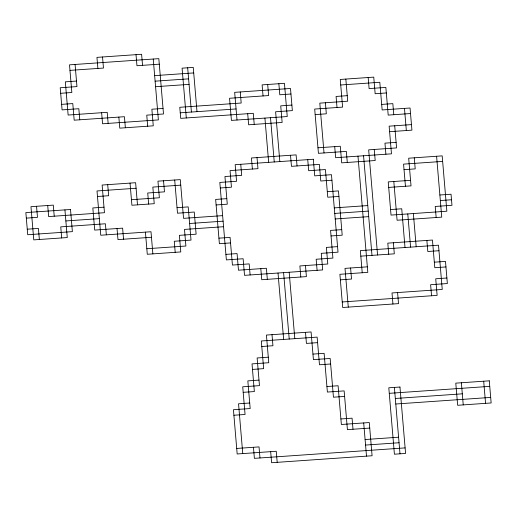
<?xml version="1.0" encoding="UTF-8"?>
<svg xmlns="http://www.w3.org/2000/svg" width="517" height="517" viewBox="0 0 517 517"><rect width="100%" height="100%" fill="white"/><g stroke="black" fill="none" stroke-linecap="round" stroke-linejoin="round"><path stroke-width="0.78" d="M69.969 70.377L103.465 68.057L102.528 56.986M159.288 64.179L136.96 65.73L136.023 54.666M76.49 81.059L65.323 81.835L68.134 115.039L107.213 112.325L108.143 123.395M154.641 75.637L193.72 72.923M155.113 81.169L188.602 78.849M60.683 93.286L71.844 92.511L69.504 64.845L158.822 58.647L163.501 113.986L146.75 115.149L147.688 126.213M155.578 86.701L189.073 84.381M61.613 104.356L72.781 103.581L74.183 120.183L124.423 116.7L125.36 127.764M340.729 84.988L379.801 82.281L382.147 109.947L410.052 108.008L411.926 130.148L389.598 131.693M290.955 94.01L279.794 94.785L278.857 83.715M163.029 108.454L151.869 109.229L153.271 125.825L119.776 128.151L118.845 117.081M347.25 95.671L336.082 96.446L337.019 107.51M386.322 92.957L375.155 93.732L373.752 77.13L340.257 79.456L342.603 107.122L314.691 109.061L318.433 153.329L346.345 151.397L347.282 162.461M180.246 112.822L236.069 108.951M291.892 105.08L280.725 105.849L282.133 122.451L248.638 124.778L247.701 113.708M381.675 104.415L392.842 103.639L393.78 114.709M315.157 114.593L326.324 113.818L325.387 102.754M410.524 113.546L388.196 115.097L385.856 87.425L369.106 88.588L368.169 77.518M411.461 124.61L389.133 126.161L391.472 153.833L335.649 157.704L334.712 146.634M317.968 147.797L340.296 146.246L341.698 162.849L375.193 160.529L374.256 149.458M396.119 142.375L384.952 143.151L385.889 154.215M442.649 161.414L403.57 164.122L405.444 186.256M136.094 188.246L97.015 190.96L100.757 235.229L150.996 231.745L152.87 253.879M180.75 185.151L152.838 187.089L154.24 203.685L131.913 205.236L130.038 183.102M404.036 169.66L415.203 168.885L414.266 157.814M97.48 196.492L108.648 195.717L107.71 184.653M220.294 187.975L231.454 187.199L230.052 170.597L257.964 168.658L257.027 157.595M331.94 180.226L320.773 181.002L319.37 164.4L291.459 166.338L290.522 155.268M131.447 199.704L159.359 197.765L157.95 181.163L180.278 179.619L183.554 218.355L222.633 215.641M410.556 180.336L388.228 181.887L391.033 215.091L446.856 211.214L442.177 155.875L408.682 158.202L411.028 185.868L388.694 187.419M104.001 207.175L92.834 207.95L94.708 230.084L122.619 228.146L123.557 239.216M226.808 198.651L215.647 199.426L219.389 243.694L230.556 242.925M327.293 191.678L338.454 190.909L342.202 235.177L331.035 235.952M26.315 218.129L37.483 217.353L36.545 206.289M177.04 207.672L188.201 206.897L191.012 240.101L174.261 241.265L175.198 252.328M216.112 204.958L227.28 204.189L224.94 176.517L241.685 175.353L240.748 164.29M338.926 196.441L327.759 197.216L325.419 169.544L308.675 170.707L307.738 159.643M65.859 220.953L99.354 218.626M439.87 194.999L451.037 194.224L451.974 205.294L435.224 206.457L436.161 217.521M27.252 229.199L38.42 228.424L39.357 239.487M334.279 207.892L367.768 205.572M440.342 200.538L451.503 199.762M189.61 223.499L223.098 221.173M334.745 213.431L368.24 211.104M390.568 209.553L401.735 208.778L405.011 247.514M223.57 226.711L184.491 229.419L185.894 246.021L146.822 248.735M335.216 218.962L368.705 216.636M151.468 237.277L117.973 239.604L117.036 228.533M218.924 238.163L230.084 237.387L232.424 265.059L249.175 263.896L250.112 274.966M341.731 229.645L330.57 230.414L332.909 258.086L316.158 259.25L317.095 270.313M225.91 254.377L237.07 253.601L238.479 270.204L266.391 268.265L267.321 279.335M337.556 246.628L326.389 247.404L327.791 264.006L299.879 265.945L300.816 277.009M360.821 256.148L394.309 253.828L393.379 242.757M438.972 250.726L427.805 251.501L426.868 240.431M367.335 266.83L345.007 268.381L348.284 307.117M434.325 262.184L445.486 261.408L447.36 283.542L430.616 284.705L431.553 295.769M445.958 266.94L434.791 267.716L432.451 240.05L387.795 243.145L388.732 254.215M340.36 279.833L351.528 279.057L350.591 267.993M446.895 278.01L435.728 278.786L437.13 295.381L342.235 301.967M261.776 346.513L272.944 345.737L272.007 334.673M317.6 342.642L306.432 343.417L305.495 332.347M268.297 357.195L257.13 357.971L259.469 385.637L242.725 386.8L245.064 414.472L233.897 415.241M312.953 354.093L324.114 353.324L327.39 392.06L344.141 390.897L347.418 429.633L369.745 428.082M252.483 369.422L263.651 368.647L261.311 340.981L317.128 337.11L319.474 364.776L330.634 364M259.004 380.105L247.837 380.88L250.176 408.546L233.432 409.71L237.174 453.978L276.252 451.27L277.19 462.334M243.19 392.332L254.358 391.556L252.018 363.89L268.762 362.727L266.423 335.061L311.079 331.959L313.418 359.632L330.169 358.468L333.446 397.205L344.606 396.429M326.925 386.522L338.092 385.747L341.362 424.489L369.274 422.551L372.085 455.755L271.606 462.721L270.669 451.658M249.711 403.014L238.544 403.79L242.757 453.59M389.269 393.334L489.748 386.361M395.318 398.478L462.301 393.831M395.783 404.01L490.685 397.424M340.897 418.951L352.064 418.175L352.995 429.246M236.708 448.446L259.036 446.895L259.973 457.965M365.099 439.54L398.594 437.214M365.564 445.072L399.059 442.746M405.108 447.896L254.39 458.353L253.453 447.283M483.699 381.216L485.566 403.35M461.364 382.761L463.238 404.895M436.594 156.263L441.744 217.14L397.088 220.236L393.812 181.499M404.475 108.396L406.343 130.536M413.367 213.54L416.172 246.745M407.784 213.928L410.588 247.132M394.71 125.773L396.584 147.907L368.673 149.846L377.565 254.984M397.586 292.564L398.523 303.628L342.7 307.505L339.895 274.301L367.807 272.362L357.977 156.153M392.939 304.015L392.009 292.952L442.248 289.462L438.5 245.194L360.349 250.616L362.223 272.75M394.381 387.407L399.996 453.816M363.561 155.766L371.981 255.372M345.841 79.069L347.715 101.203L319.803 103.141L324.017 152.942M363.697 422.938L366.501 456.143M297.042 165.951L296.105 154.88L251.443 157.982L252.38 169.046M305.463 265.557L306.4 276.621L261.744 279.723L260.807 268.653M279.826 161.575L275.613 111.775L292.357 110.612L290.489 88.478L234.666 92.349L237.006 120.015M289.184 272.252L294.8 338.654M267.69 84.491L268.627 95.561L229.548 98.269L231.422 120.403L287.245 116.532L284.44 83.327L262.106 84.878L263.043 95.949M270.501 117.695L274.243 161.963M283.6 272.64L289.216 339.042M264.917 118.083L268.659 162.351M278.023 273.028L283.639 339.43M254.222 124.39L253.285 113.32L180.717 118.354L179.78 107.29L241.18 103.032L240.25 91.961M196.996 111.659L193.248 67.391L182.087 68.166L186.294 117.973M187.665 67.779L191.413 112.047M174.701 180.006L177.505 213.204L194.256 212.041L196.124 234.182L179.38 235.338L180.782 251.941L147.287 254.267L145.419 232.133M153.239 59.035L158.383 119.905L102.566 123.783L101.629 112.712M163.534 180.776L164.471 191.846L147.726 193.009L148.657 204.073M142.543 65.342L141.606 54.279L96.95 57.374L97.881 68.444M137.496 204.848L135.622 182.714L102.127 185.041L104.466 212.707L48.65 216.578L47.713 205.514M106.34 234.841L105.403 223.777L60.748 226.873L61.685 237.943M75.088 64.457L76.955 86.591L60.211 87.754L62.085 109.888L78.83 108.725L79.767 119.795M64.929 209.883L67.268 237.555L33.773 239.875L30.962 206.677L53.296 205.126L54.227 216.196M313.321 159.255L235.17 164.677L236.573 181.28L219.822 182.436L226.375 259.909L243.126 258.752L244.528 275.348L322.679 269.926L321.277 253.33L338.021 252.167L331.468 174.694L314.724 175.851L313.321 159.255M70.506 209.495L25.85 212.597L27.724 234.731L72.38 231.635L70.506 209.495M399.964 387.026L388.797 387.795L394.413 454.204L405.58 453.428L399.964 387.026M489.276 380.829L455.787 383.149L457.655 405.283L491.15 402.963L489.276 380.829"/></g></svg>
